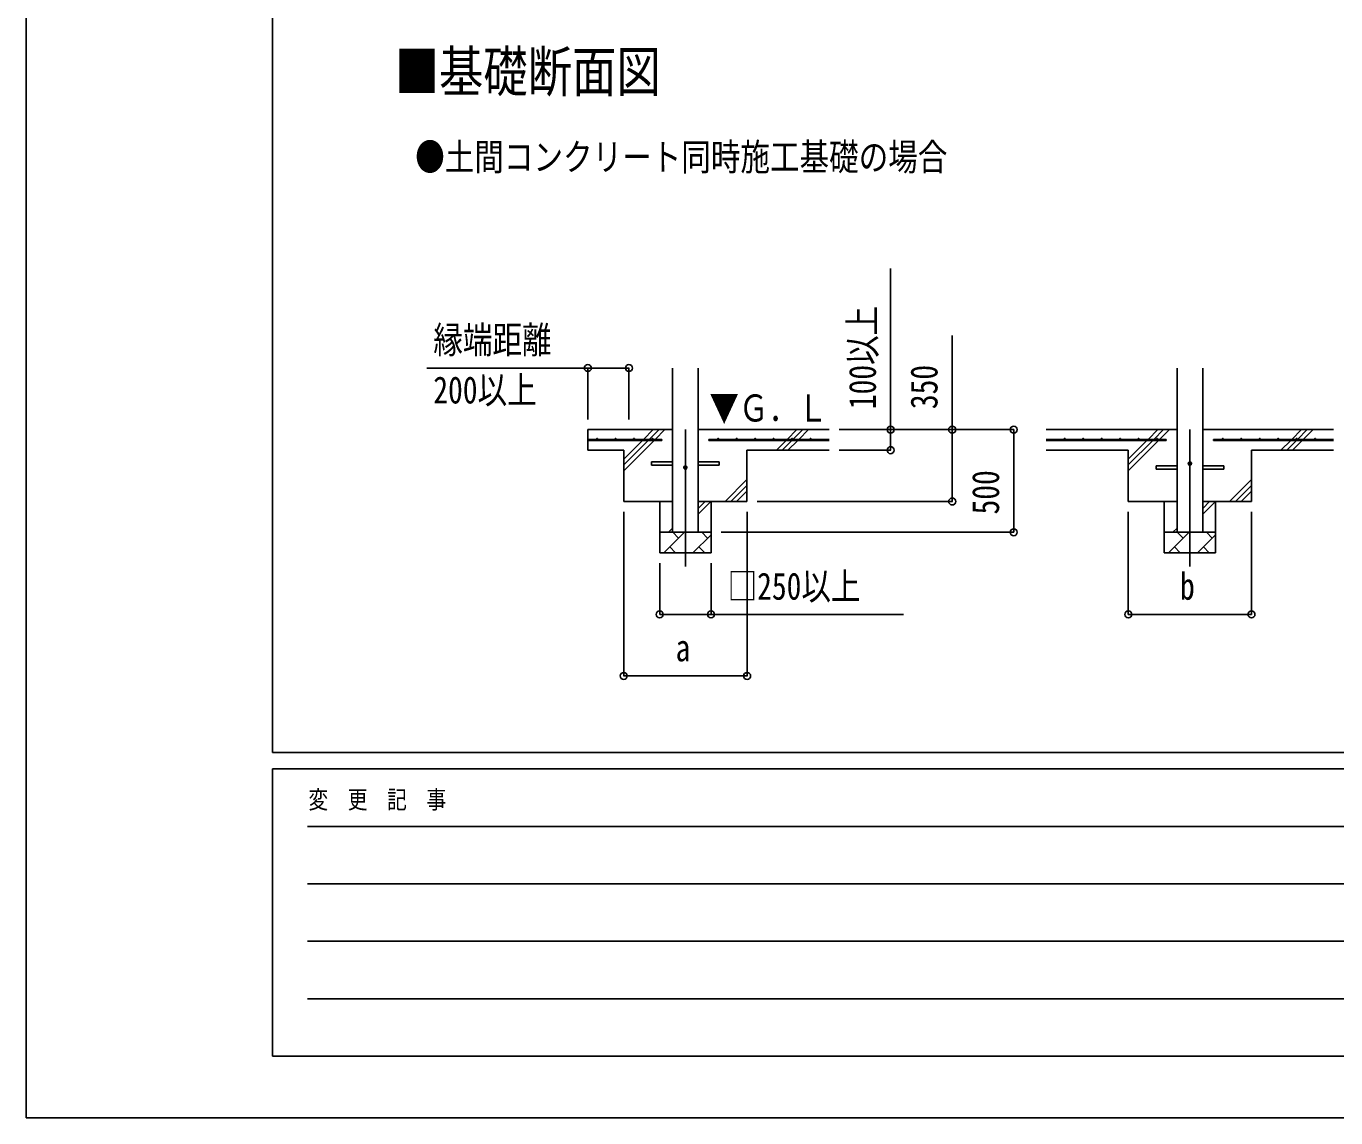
# Model space of a CAD drawing. Units: millimetres, scale not verified. Extents: x -16820 to 16820, y -11880 to 11880.
# Drawn here: x -16820 to -10440, y -11880 to -6561 of the extents above; entities that cross this region are included whole.
import ezdxf
from ezdxf.enums import TextEntityAlignment as Align

# ---------------------------------------------------------------- set-up
doc = ezdxf.new("R2010")
doc.units = ezdxf.units.MM
doc.header["$LTSCALE"] = 50
for name, color, linetype in [('0-2_USER1', 3, 'Continuous'), ('0-4_YKK_12', 2, 'Continuous'), ('0-5_YKK_13', 4, 'Continuous'), ('0-6_YKK_A1', 4, 'Continuous'), ('0-7_YKK_D', 6, 'Continuous'), ('0-8_YKK_ZWAK', 7, 'Continuous')]:
    doc.layers.add(name, color=color, linetype=linetype)
doc.styles.add('ＭＳ ゴシック', font='')
doc.styles.get('ＭＳ ゴシック').set_extended_font_data('MS Gothic')

msp = doc.modelspace()

# ---------------------------------------------------------------- linework, layer by layer
at = {"layer": '0-4_YKK_12'}
for p, q in [((-13608.92, -8527), (-13608.92, -9192.95)), ((-11150.92, -8527), (-11150.92, -9192.95))]:
    msp.add_line(p, q, dxfattribs=at)
at = {"layer": '0-5_YKK_13'}
for p, q in [((-13773.92, -8684), (-13671.42, -8684)), ((-13773.92, -8700), (-13773.92, -8684)), ((-13773.92, -8700), (-13671.42, -8700)), ((-13546.42, -8684), (-13443.92, -8684)), ((-13546.42, -8700), (-13443.92, -8700)), ((-13443.92, -8684), (-13443.92, -8700)), ((-11315.92, -8704), (-11213.42, -8704)), ((-11315.92, -8720), (-11315.92, -8704)), ((-11315.92, -8720), (-11213.42, -8720)), ((-11088.42, -8704), (-10985.92, -8704)), ((-11088.42, -8720), (-10985.92, -8720)), ((-10985.92, -8704), (-10985.92, -8720))]:
    msp.add_line(p, q, dxfattribs=at)
for centre in [(-13608.92, -8712), (-11150.92, -8692)]:
    msp.add_circle(centre, 8, dxfattribs=at)
at = {"layer": '0-6_YKK_A1'}
for p, q in [((-13671.42, -9027), (-13671.42, -8227)), ((-13546.42, -8227), (-13546.42, -9027)), ((-11213.42, -9027), (-11213.42, -8227)), ((-11088.42, -8227), (-11088.42, -9027)), ((-13671.42, -8527), (-14083.92, -8527)), ((-14083.92, -8527), (-14083.92, -8627)), ((-13812.99, -8574.5), (-13765.49, -8527)), ((-13784.71, -8574.5), (-13737.21, -8527)), ((-13756.42, -8574.5), (-13708.92, -8527)), ((-12908.92, -8527), (-13546.42, -8527)), ((-13112.99, -8574.5), (-13065.49, -8527)), ((-13084.71, -8574.5), (-13037.21, -8527)), ((-13056.42, -8574.5), (-13008.92, -8527)), ((-11213.42, -8527), (-11850.92, -8527)), ((-11354.99, -8574.5), (-11307.49, -8527)), ((-11326.71, -8574.5), (-11279.21, -8527)), ((-11298.42, -8574.5), (-11250.92, -8527)), ((-10450.92, -8527), (-11088.42, -8527)), ((-10654.99, -8574.5), (-10607.49, -8527)), ((-10626.71, -8574.5), (-10579.21, -8527)), ((-10598.42, -8574.5), (-10550.92, -8527)), ((-13723.92, -8574.5), (-14083.92, -8574.5)), ((-13723.92, -8579.5), (-14083.92, -8579.5)), ((-13908.92, -8727), (-13761.42, -8579.5)), ((-13908.92, -8670.43), (-13817.99, -8579.5)), ((-13908.92, -8698.72), (-13789.71, -8579.5)), ((-13723.92, -8574.5), (-13723.92, -8579.5)), ((-13493.92, -8574.5), (-12908.92, -8574.5)), ((-13493.92, -8574.5), (-13493.92, -8579.5)), ((-13493.92, -8579.5), (-12908.92, -8579.5)), ((-13165.49, -8627), (-13117.99, -8579.5)), ((-13137.21, -8627), (-13089.71, -8579.5)), ((-13108.92, -8627), (-13061.42, -8579.5)), ((-11265.92, -8574.5), (-11850.92, -8574.5)), ((-11265.92, -8579.5), (-11850.92, -8579.5)), ((-11450.92, -8727), (-11303.42, -8579.5)), ((-11450.92, -8670.43), (-11359.99, -8579.5)), ((-11450.92, -8698.72), (-11331.71, -8579.5)), ((-11265.92, -8574.5), (-11265.92, -8579.5)), ((-11035.92, -8574.5), (-10450.92, -8574.5)), ((-11035.92, -8574.5), (-11035.92, -8579.5)), ((-11035.92, -8579.5), (-10450.92, -8579.5)), ((-10707.49, -8627), (-10659.99, -8579.5)), ((-10679.21, -8627), (-10631.71, -8579.5)), ((-10650.92, -8627), (-10603.42, -8579.5)), ((-13908.92, -8627), (-14083.92, -8627)), ((-13908.92, -8627), (-13908.92, -8877)), ((-12908.92, -8627), (-13308.92, -8627)), ((-13308.92, -8627), (-13308.92, -8877)), ((-11450.92, -8627), (-11850.92, -8627)), ((-11450.92, -8627), (-11450.92, -8877)), ((-10850.92, -8627), (-10850.92, -8877)), ((-10850.92, -8627), (-10450.92, -8627)), ((-13415.49, -8877), (-13308.92, -8770.43)), ((-13387.21, -8877), (-13308.92, -8798.72)), ((-10957.49, -8877), (-10850.92, -8770.43)), ((-10929.21, -8877), (-10850.92, -8798.72)), ((-13358.92, -8877), (-13308.92, -8827)), ((-10900.92, -8877), (-10850.92, -8827)), ((-13671.42, -8877), (-13908.92, -8877)), ((-13733.92, -8877), (-13733.92, -9127)), ((-13546.42, -8938.67), (-13484.75, -8877)), ((-13546.42, -8910.38), (-13513.04, -8877)), ((-13308.92, -8877), (-13546.42, -8877)), ((-13483.92, -8877), (-13483.92, -9127)), ((-11213.42, -8877), (-11450.92, -8877)), ((-11275.92, -8877), (-11275.92, -9127)), ((-11088.42, -8938.67), (-11026.75, -8877)), ((-11088.42, -8910.38), (-11055.04, -8877)), ((-10850.92, -8877), (-11088.42, -8877)), ((-11025.92, -8877), (-11025.92, -9127)), ((-13483.92, -9027), (-13733.92, -9027)), ((-13713.18, -9127), (-13613.18, -9027)), ((-13691.32, -9027), (-13671.42, -9007.1)), ((-13641.74, -9055.55), (-13670.29, -9027)), ((-13571.76, -9127), (-13483.92, -9039.16)), ((-13500.32, -9055.55), (-13528.87, -9027)), ((-11025.92, -9027), (-11275.92, -9027)), ((-11255.18, -9127), (-11155.18, -9027)), ((-11233.32, -9027), (-11213.42, -9007.1)), ((-11183.74, -9055.55), (-11212.29, -9027)), ((-11113.76, -9127), (-11025.92, -9039.16)), ((-11042.32, -9055.55), (-11070.87, -9027)), ((-13684.63, -9098.45), (-13656.08, -9127)), ((-13543.21, -9098.45), (-13514.66, -9127)), ((-11226.63, -9098.45), (-11198.08, -9127)), ((-11085.21, -9098.45), (-11056.66, -9127)), ((-13483.92, -9127), (-13733.92, -9127)), ((-11025.92, -9127), (-11275.92, -9127))]:
    msp.add_line(p, q, dxfattribs=at)
for centre in [(-14038.92, -8572), (-13948.92, -8572), (-13858.92, -8572), (-13768.92, -8572), (-13448.92, -8572), (-13358.92, -8572), (-13268.92, -8572), (-13178.92, -8572), (-13088.92, -8572), (-12998.92, -8572), (-11760.92, -8572), (-11670.92, -8572), (-11580.92, -8572), (-11490.92, -8572), (-11400.92, -8572), (-11310.92, -8572), (-10990.92, -8572), (-10900.92, -8572), (-10810.92, -8572), (-10720.92, -8572), (-10630.92, -8572), (-10540.92, -8572)]:
    msp.add_circle(centre, 2.5, dxfattribs=at)
at = {"layer": '0-7_YKK_D'}
for p, q in [((-14083.92, -8477), (-14083.92, -8226)), ((-13883.92, -8477), (-13883.92, -8226)), ((-12858.92, -8527), (-12607.92, -8527)), ((-12858.92, -8527), (-12007.92, -8527)), ((-12858.92, -8527), (-12307.92, -8527)), ((-12008.92, -9027), (-12008.92, -8527)), ((-12858.92, -8627), (-12607.92, -8627)), ((-13908.92, -8927), (-13908.92, -9728)), ((-13307.92, -8927), (-13307.92, -9728)), ((-13258.92, -8877), (-12307.92, -8877)), ((-11450.92, -8927), (-11450.92, -9428)), ((-10850.92, -8927), (-10850.92, -9428)), ((-13433.92, -9027), (-12007.92, -9027)), ((-13733.92, -9177), (-13733.92, -9428)), ((-13483.92, -9177), (-13483.92, -9428)), ((-11450.92, -9427), (-10850.92, -9427)), ((-13908.92, -9727), (-13307.92, -9727))]:
    msp.add_line(p, q, dxfattribs=at)
for points in [[(-12608.92, -8627), (-12608.92, -8527), (-12608.92, -7742.2)], [(-12308.92, -8877), (-12308.92, -8527), (-12308.92, -8068.6)], [(-13883.92, -8227), (-14083.92, -8227), (-14868.72, -8227)], [(-13733.92, -9427), (-13483.92, -9427), (-12545.52, -9427)]]:
    msp.add_lwpolyline(points, dxfattribs=at)
for centre in [(-14083.92, -8227), (-13883.92, -8227), (-12608.92, -8527), (-12308.92, -8527), (-12008.92, -8527), (-12608.92, -8627), (-12308.92, -8877), (-12008.92, -9027), (-13733.92, -9427), (-13483.92, -9427), (-11450.92, -9427), (-10850.92, -9427), (-13908.92, -9727), (-13307.92, -9727)]:
    msp.add_circle(centre, 17, dxfattribs=at)
at = {"layer": '0-8_YKK_ZWAK'}
for p, q in [((-15619.92, -10100), (-15619.92, 11100)), ((15580.08, -10100), (-15619.92, -10100)), ((-5219.92, -10180), (-15619.92, -10180)), ((-15619.92, -11580), (-15619.92, -10180)), ((-15449.92, -10460), (-5419.92, -10460)), ((-15449.92, -10740), (-5419.92, -10740)), ((-15449.92, -11020), (-5419.92, -11020)), ((-15449.92, -11300), (-5419.92, -11300)), ((-15619.92, -11580), (-5219.92, -11580))]:
    msp.add_line(p, q, dxfattribs=at)
msp.add_lwpolyline([(-16820, -11880), (16820, -11880), (16820, 11880), (-16820, 11880)], close=True, dxfattribs=at)

# ---------------------------------------------------------------- texts
at = {"layer": '0-2_USER1', "style": 'ＭＳ ゴシック', "width": 0.8}
for s, height, p in [('■基礎断面図', 197.9, (-15024.56, -6940.15)), ('●土間コンクリート同時施工基礎の場合', 132, (-14925.01, -7303.83))]:
    msp.add_text(s, height=height, dxfattribs=at).set_placement(p, align=Align.BOTTOM_LEFT)
at = {"layer": '0-6_YKK_A1', "style": 'ＭＳ ゴシック', "width": 0.8}
msp.add_text('▼Ｇ．Ｌ', height=132, dxfattribs=at).set_placement((-13491.84, -8527), align=Align.BOTTOM_LEFT)
at = {"layer": '0-7_YKK_D', "style": 'ＭＳ ゴシック', "width": 0.8}
for s, p in [('100以上', (-12640.92, -8427)), ('350', (-12340.92, -8427)), ('500', (-12040.92, -8940.2))]:
    msp.add_text(s, height=132, rotation=90, dxfattribs=at).set_placement(p, align=Align.BOTTOM_LEFT)
for s, p in [('縁端距離', (-14836.72, -8195)), ('200以上', (-14836.72, -8439)), ('□250以上', (-13403.12, -9395)), ('b', (-11198.92, -9395)), ('a', (-13656.42, -9695))]:
    msp.add_text(s, height=132, dxfattribs=at).set_placement(p, align=Align.BOTTOM_LEFT)
at = {"layer": '0-8_YKK_ZWAK', "style": 'ＭＳ ゴシック', "width": 0.8}
msp.add_text('変  更  記  事', height=87.98, dxfattribs=at).set_placement((-15445.24, -10400), align=Align.BOTTOM_LEFT)

doc.saveas('drawing.dxf')
